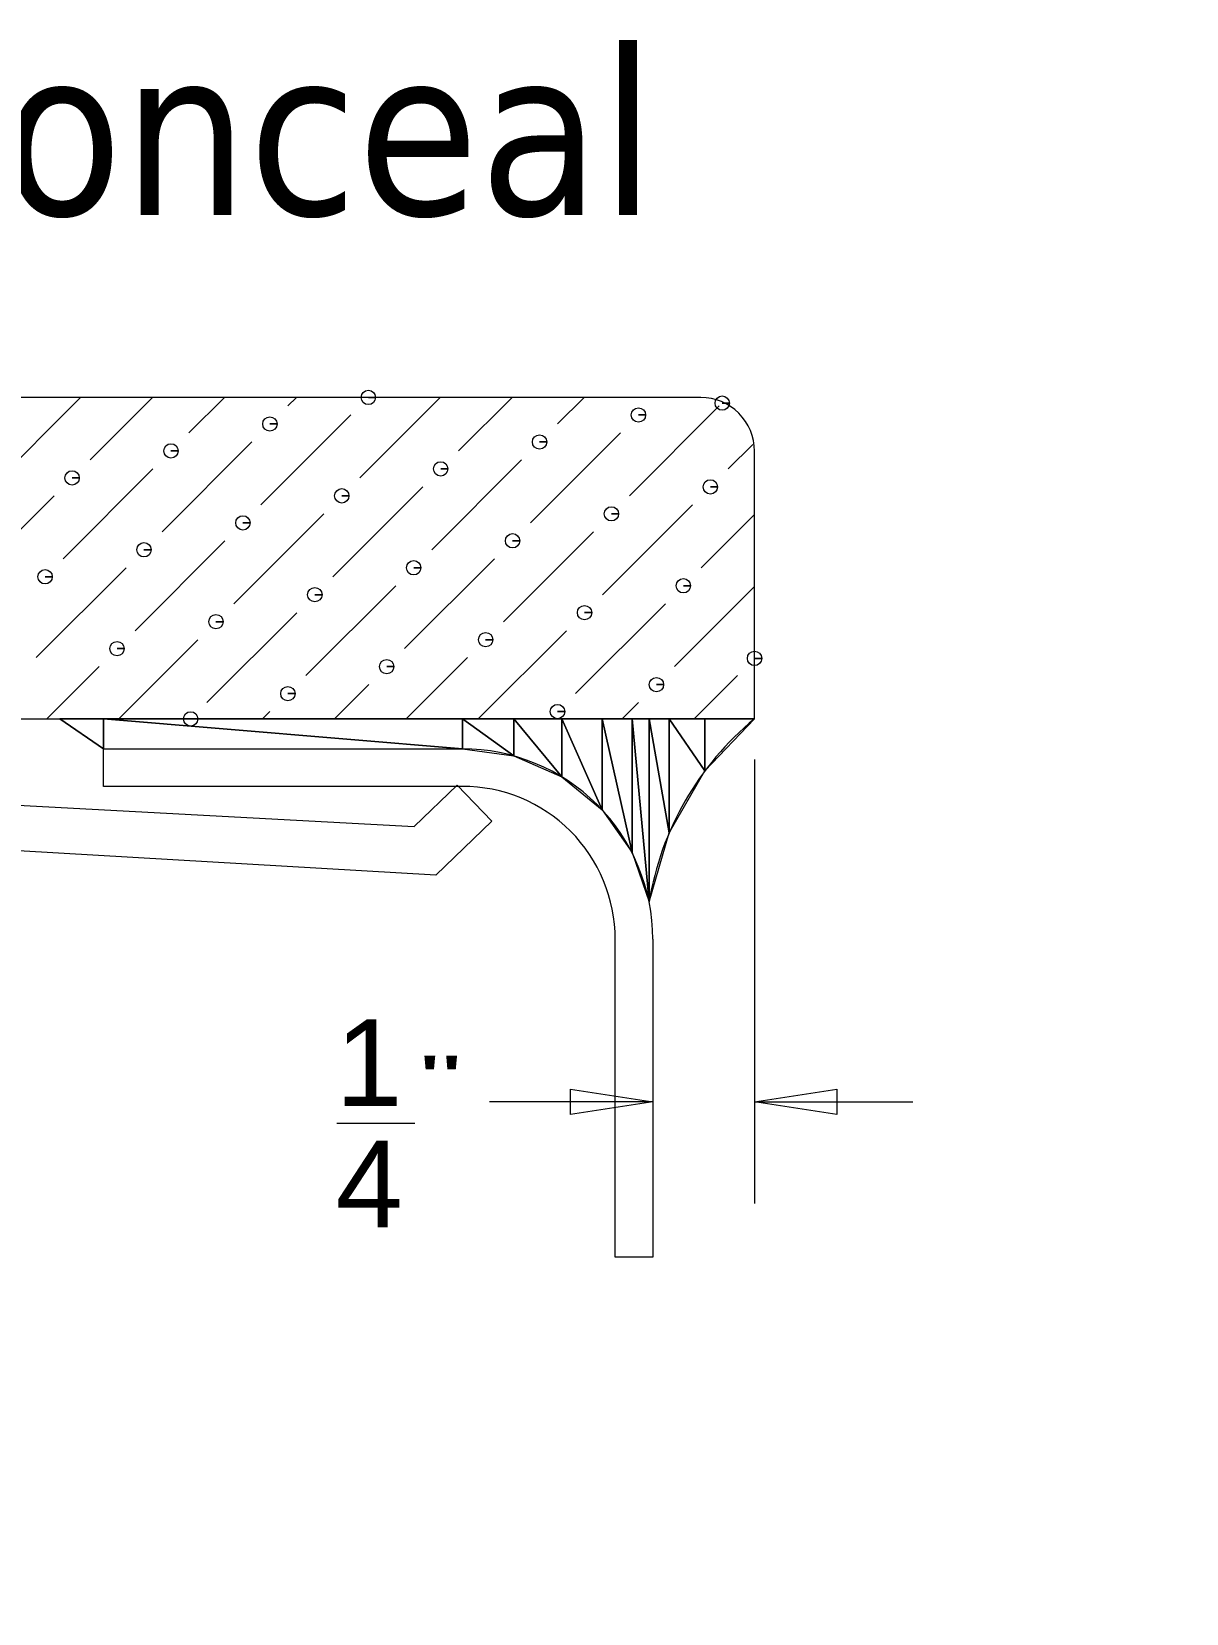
# Model space of a CAD drawing. Header units: millimetres. Extents: x 148 to 1479, y 271 to 1204.
# Drawn here: x 591.56 to 627.5, y 628.25 to 677.5 of the extents above; entities that cross this region are included whole.
import ezdxf

# ---------------------------------------------------------------- set-up
doc = ezdxf.new("R2010")
doc.units = ezdxf.units.MM
doc.linetypes.add('ACAD_ISO02W100', pattern=[15, 12, -3])
doc.layers.add('尺寸標注', color=1, linetype='Continuous', lineweight=30)
doc.layers.add('虚线', color=2, linetype='ACAD_ISO02W100', lineweight=30)
doc.styles.add('0', font='arial.ttf', dxfattribs={"height": 1})
doc.styles.add('DIM', font='txt.shx', dxfattribs={"width": 0.7, "bigfont": 'chineset.shx'})
doc.styles.get("Standard").update_dxf_attribs({"font": 'arial.ttf'})
doc.dimstyles.new('mm+in(开孔纸尺寸)', dxfattribs={"dimscale": 3, "dimtxt": 3.8, "dimasz": 2, "dimexe": 1.25, "dimexo": 0.625, "dimgap": 2, "dimtad": 1, "dimtxsty": 'DIM', "dimcen": 0, "dimclrd": 256, "dimclre": 256, "dimclrt": 3, "dimadec": 0, "dimazin": 0, "dimtfac": 1, "dimtmove": 0, "dimatfit": 1, "dimfxl": 1, "dimlwd": -1, "dimarcsym": 0})

# ---------------------------------------------------------------- blocks, each defined once
blk = doc.blocks.new('*D29')
at = {"layer": 'Defpoints', "color": 0}
for p in [(625.297, 651.213), (538.506, 594.369)]:
    blk.add_point(p, dxfattribs=at)
at = {"layer": '尺寸標注'}
blk.add_line((404.943, 506.891), (533.487, 591.081), dxfattribs=at)
blk.add_solid([(534.034, 590.245), (532.939, 591.918), (538.506, 594.369)], dxfattribs=at)
at = {"layer": '尺寸標注', "color": 3, "insert": (459.774, 557.925), "char_height": 11.4, "attachment_point": 5, "rotation": 33.2229, "style": 'DIM'}
blk.add_mtext('R103,75mm [R4 1/16"]', dxfattribs=at)
blk = doc.blocks.new('*D30')
at = {"layer": 'Defpoints', "color": 0}
for p in [(625.297, 651.213), (556.734, 582.033)]:
    blk.add_point(p, dxfattribs=at)
at = {"layer": '尺寸標注'}
blk.add_line((446.374, 470.682), (552.51, 577.772), dxfattribs=at)
blk.add_solid([(553.221, 577.068), (551.8, 578.476), (556.734, 582.033)], dxfattribs=at)
at = {"layer": '尺寸標注', "color": 3, "insert": (487.956, 530.608), "char_height": 11.4, "attachment_point": 5, "rotation": 45.2563, "style": 'DIM'}
blk.add_mtext('R97,4mm [R3 13/16"]', dxfattribs=at)
blk = doc.blocks.new('*D31')
at = {"layer": 'Defpoints', "color": 0}
for p in [(625.297, 651.213), (575.812, 574.785)]:
    blk.add_point(p, dxfattribs=at)
at = {"layer": '尺寸標注'}
blk.add_line((484.493, 433.747), (572.551, 569.748), dxfattribs=at)
blk.add_solid([(573.39, 569.205), (571.711, 570.292), (575.812, 574.785)], dxfattribs=at)
at = {"layer": '尺寸標注', "color": 3, "insert": (512.555, 500.363), "char_height": 11.4, "attachment_point": 5, "rotation": 57.0778, "style": 'DIM'}
blk.add_mtext('R91,05mm [R3 9/16"]', dxfattribs=at)

msp = doc.modelspace()

# ---------------------------------------------------------------- linework, layer by layer
msp.add_lwpolyline([(1074.334, 647.212, 0.019289), (1074.334, 854.084, 0.390679), (975.063, 953.74, 0.021224), (620.896, 953.74, 0.390679), (521.625, 854.084, 0.019289), (521.625, 647.212, 0.390679), (620.896, 547.556, 0.021224), (975.063, 547.556, 0.390679)], format="xyb", close=True)
at = {"layer": '尺寸標注', "lineweight": 9}
for points, knots in [([(602.039, 666.109), (602.039, 666.109), (602.263, 666.109), (602.263, 666.109), (602.263, 666.109), (602.263, 666.232), (602.163, 666.332), (602.039, 666.332), (602.039, 666.332), (601.917, 666.332), (601.816, 666.232), (601.816, 666.109), (601.816, 666.109), (601.816, 665.986), (601.917, 665.886), (602.039, 665.886), (602.039, 665.886), (602.163, 665.886), (602.263, 665.986), (602.263, 666.109), (602.263, 666.109), (602.263, 666.109), (602.039, 666.109), (602.039, 666.109)], [0, 0, 0, 0, 0.142857, 0.142857, 0.142857, 0.142857, 0.285714, 0.285714, 0.285714, 0.285714, 0.428571, 0.428571, 0.428571, 0.428571, 0.571429, 0.571429, 0.571429, 0.571429, 0.714286, 0.714286, 0.714286, 0.714286, 1, 1, 1, 1]), ([(614.06, 664.437), (614.06, 664.88), (613.883, 665.305), (613.57, 665.617), (613.57, 665.617), (613.256, 665.931), (612.833, 666.108), (612.388, 666.108)], [0, 0, 0, 0, 0.333333, 0.333333, 0.333333, 0.333333, 1, 1, 1, 1]), ([(613.054, 665.931), (613.054, 665.931), (613.278, 665.931), (613.278, 665.931), (613.278, 665.931), (613.278, 666.053), (613.178, 666.154), (613.054, 666.154), (613.054, 666.154), (612.932, 666.154), (612.831, 666.053), (612.831, 665.931), (612.831, 665.931), (612.831, 665.808), (612.932, 665.707), (613.054, 665.707), (613.054, 665.707), (613.178, 665.707), (613.278, 665.808), (613.278, 665.931), (613.278, 665.931), (613.278, 665.931), (613.054, 665.931), (613.054, 665.931)], [0, 0, 0, 0, 0.142857, 0.142857, 0.142857, 0.142857, 0.285714, 0.285714, 0.285714, 0.285714, 0.428571, 0.428571, 0.428571, 0.428571, 0.571429, 0.571429, 0.571429, 0.571429, 0.714286, 0.714286, 0.714286, 0.714286, 1, 1, 1, 1]), ([(598.973, 665.282), (598.973, 665.282), (599.196, 665.282), (599.196, 665.282), (599.196, 665.282), (599.196, 665.405), (599.096, 665.505), (598.973, 665.505), (598.973, 665.505), (598.85, 665.505), (598.75, 665.405), (598.75, 665.282), (598.75, 665.282), (598.75, 665.159), (598.85, 665.059), (598.973, 665.059), (598.973, 665.059), (599.096, 665.059), (599.196, 665.159), (599.196, 665.282), (599.196, 665.282), (599.196, 665.282), (598.973, 665.282), (598.973, 665.282)], [0, 0, 0, 0, 0.142857, 0.142857, 0.142857, 0.142857, 0.285714, 0.285714, 0.285714, 0.285714, 0.428571, 0.428571, 0.428571, 0.428571, 0.571429, 0.571429, 0.571429, 0.571429, 0.714286, 0.714286, 0.714286, 0.714286, 1, 1, 1, 1]), ([(610.447, 665.563), (610.447, 665.563), (610.67, 665.563), (610.67, 665.563), (610.67, 665.563), (610.67, 665.685), (610.57, 665.786), (610.447, 665.786), (610.447, 665.786), (610.324, 665.786), (610.224, 665.685), (610.224, 665.563), (610.224, 665.563), (610.224, 665.439), (610.324, 665.339), (610.447, 665.339), (610.447, 665.339), (610.57, 665.339), (610.67, 665.439), (610.67, 665.563), (610.67, 665.563), (610.67, 665.563), (610.447, 665.563), (610.447, 665.563)], [0, 0, 0, 0, 0.142857, 0.142857, 0.142857, 0.142857, 0.285714, 0.285714, 0.285714, 0.285714, 0.428571, 0.428571, 0.428571, 0.428571, 0.571429, 0.571429, 0.571429, 0.571429, 0.714286, 0.714286, 0.714286, 0.714286, 1, 1, 1, 1]), ([(607.369, 664.721), (607.369, 664.721), (607.592, 664.721), (607.592, 664.721), (607.592, 664.721), (607.592, 664.844), (607.491, 664.945), (607.369, 664.945), (607.369, 664.945), (607.246, 664.945), (607.145, 664.844), (607.145, 664.721), (607.145, 664.721), (607.145, 664.598), (607.246, 664.498), (607.369, 664.498), (607.369, 664.498), (607.491, 664.498), (607.592, 664.598), (607.592, 664.721), (607.592, 664.721), (607.592, 664.721), (607.369, 664.721), (607.369, 664.721)], [0, 0, 0, 0, 0.142857, 0.142857, 0.142857, 0.142857, 0.285714, 0.285714, 0.285714, 0.285714, 0.428571, 0.428571, 0.428571, 0.428571, 0.571429, 0.571429, 0.571429, 0.571429, 0.714286, 0.714286, 0.714286, 0.714286, 1, 1, 1, 1]), ([(595.894, 664.443), (595.894, 664.443), (596.118, 664.443), (596.118, 664.443), (596.118, 664.443), (596.118, 664.566), (596.017, 664.666), (595.894, 664.666), (595.894, 664.666), (595.772, 664.666), (595.671, 664.566), (595.671, 664.443), (595.671, 664.443), (595.671, 664.32), (595.772, 664.219), (595.894, 664.219), (595.894, 664.219), (596.017, 664.219), (596.118, 664.32), (596.118, 664.443), (596.118, 664.443), (596.118, 664.443), (595.894, 664.443), (595.894, 664.443)], [0, 0, 0, 0, 0.142857, 0.142857, 0.142857, 0.142857, 0.285714, 0.285714, 0.285714, 0.285714, 0.428571, 0.428571, 0.428571, 0.428571, 0.571429, 0.571429, 0.571429, 0.571429, 0.714286, 0.714286, 0.714286, 0.714286, 1, 1, 1, 1]), ([(604.292, 663.884), (604.292, 663.884), (604.515, 663.884), (604.515, 663.884), (604.515, 663.884), (604.515, 664.007), (604.415, 664.107), (604.292, 664.107), (604.292, 664.107), (604.168, 664.107), (604.068, 664.007), (604.068, 663.884), (604.068, 663.884), (604.068, 663.761), (604.168, 663.661), (604.292, 663.661), (604.292, 663.661), (604.415, 663.661), (604.515, 663.761), (604.515, 663.884), (604.515, 663.884), (604.515, 663.884), (604.292, 663.884), (604.292, 663.884)], [0, 0, 0, 0, 0.142857, 0.142857, 0.142857, 0.142857, 0.285714, 0.285714, 0.285714, 0.285714, 0.428571, 0.428571, 0.428571, 0.428571, 0.571429, 0.571429, 0.571429, 0.571429, 0.714286, 0.714286, 0.714286, 0.714286, 1, 1, 1, 1]), ([(592.818, 663.603), (592.818, 663.603), (593.041, 663.603), (593.041, 663.603), (593.041, 663.603), (593.041, 663.726), (592.94, 663.827), (592.818, 663.827), (592.818, 663.827), (592.694, 663.827), (592.594, 663.726), (592.594, 663.603), (592.594, 663.603), (592.594, 663.48), (592.694, 663.38), (592.818, 663.38), (592.818, 663.38), (592.94, 663.38), (593.041, 663.48), (593.041, 663.603), (593.041, 663.603), (593.041, 663.603), (592.818, 663.603), (592.818, 663.603)], [0, 0, 0, 0, 0.142857, 0.142857, 0.142857, 0.142857, 0.285714, 0.285714, 0.285714, 0.285714, 0.428571, 0.428571, 0.428571, 0.428571, 0.571429, 0.571429, 0.571429, 0.571429, 0.714286, 0.714286, 0.714286, 0.714286, 1, 1, 1, 1]), ([(612.685, 663.323), (612.685, 663.323), (612.908, 663.323), (612.908, 663.323), (612.908, 663.323), (612.908, 663.446), (612.808, 663.546), (612.685, 663.546), (612.685, 663.546), (612.562, 663.546), (612.462, 663.446), (612.462, 663.323), (612.462, 663.323), (612.462, 663.2), (612.562, 663.1), (612.685, 663.1), (612.685, 663.1), (612.808, 663.1), (612.908, 663.2), (612.908, 663.323), (612.908, 663.323), (612.908, 663.323), (612.685, 663.323), (612.685, 663.323)], [0, 0, 0, 0, 0.142857, 0.142857, 0.142857, 0.142857, 0.285714, 0.285714, 0.285714, 0.285714, 0.428571, 0.428571, 0.428571, 0.428571, 0.571429, 0.571429, 0.571429, 0.571429, 0.714286, 0.714286, 0.714286, 0.714286, 1, 1, 1, 1]), ([(601.213, 663.044), (601.213, 663.044), (601.436, 663.044), (601.436, 663.044), (601.436, 663.044), (601.436, 663.168), (601.336, 663.268), (601.213, 663.268), (601.213, 663.268), (601.09, 663.268), (600.99, 663.168), (600.99, 663.044), (600.99, 663.044), (600.99, 662.922), (601.09, 662.821), (601.213, 662.821), (601.213, 662.821), (601.336, 662.821), (601.436, 662.922), (601.436, 663.044), (601.436, 663.044), (601.436, 663.044), (601.213, 663.044), (601.213, 663.044)], [0, 0, 0, 0, 0.142857, 0.142857, 0.142857, 0.142857, 0.285714, 0.285714, 0.285714, 0.285714, 0.428571, 0.428571, 0.428571, 0.428571, 0.571429, 0.571429, 0.571429, 0.571429, 0.714286, 0.714286, 0.714286, 0.714286, 1, 1, 1, 1]), ([(598.134, 662.203), (598.134, 662.203), (598.357, 662.203), (598.357, 662.203), (598.357, 662.203), (598.357, 662.326), (598.257, 662.426), (598.134, 662.426), (598.134, 662.426), (598.011, 662.426), (597.911, 662.326), (597.911, 662.203), (597.911, 662.203), (597.911, 662.08), (598.011, 661.98), (598.134, 661.98), (598.134, 661.98), (598.257, 661.98), (598.357, 662.08), (598.357, 662.203), (598.357, 662.203), (598.357, 662.203), (598.134, 662.203), (598.134, 662.203)], [0, 0, 0, 0, 0.142857, 0.142857, 0.142857, 0.142857, 0.285714, 0.285714, 0.285714, 0.285714, 0.428571, 0.428571, 0.428571, 0.428571, 0.571429, 0.571429, 0.571429, 0.571429, 0.714286, 0.714286, 0.714286, 0.714286, 1, 1, 1, 1]), ([(609.606, 662.484), (609.606, 662.484), (609.829, 662.484), (609.829, 662.484), (609.829, 662.484), (609.829, 662.607), (609.729, 662.707), (609.606, 662.707), (609.606, 662.707), (609.483, 662.707), (609.383, 662.607), (609.383, 662.484), (609.383, 662.484), (609.383, 662.361), (609.483, 662.261), (609.606, 662.261), (609.606, 662.261), (609.729, 662.261), (609.829, 662.361), (609.829, 662.484), (609.829, 662.484), (609.829, 662.484), (609.606, 662.484), (609.606, 662.484)], [0, 0, 0, 0, 0.142857, 0.142857, 0.142857, 0.142857, 0.285714, 0.285714, 0.285714, 0.285714, 0.428571, 0.428571, 0.428571, 0.428571, 0.571429, 0.571429, 0.571429, 0.571429, 0.714286, 0.714286, 0.714286, 0.714286, 1, 1, 1, 1]), ([(595.055, 661.366), (595.055, 661.366), (595.278, 661.366), (595.278, 661.366), (595.278, 661.366), (595.278, 661.489), (595.178, 661.589), (595.055, 661.589), (595.055, 661.589), (594.932, 661.589), (594.832, 661.489), (594.832, 661.366), (594.832, 661.366), (594.832, 661.243), (594.932, 661.143), (595.055, 661.143), (595.055, 661.143), (595.178, 661.143), (595.278, 661.243), (595.278, 661.366), (595.278, 661.366), (595.278, 661.366), (595.055, 661.366), (595.055, 661.366)], [0, 0, 0, 0, 0.142857, 0.142857, 0.142857, 0.142857, 0.285714, 0.285714, 0.285714, 0.285714, 0.428571, 0.428571, 0.428571, 0.428571, 0.571429, 0.571429, 0.571429, 0.571429, 0.714286, 0.714286, 0.714286, 0.714286, 1, 1, 1, 1]), ([(606.529, 661.644), (606.529, 661.644), (606.752, 661.644), (606.752, 661.644), (606.752, 661.644), (606.752, 661.767), (606.652, 661.868), (606.529, 661.868), (606.529, 661.868), (606.406, 661.868), (606.306, 661.767), (606.306, 661.644), (606.306, 661.644), (606.306, 661.521), (606.406, 661.421), (606.529, 661.421), (606.529, 661.421), (606.652, 661.421), (606.752, 661.521), (606.752, 661.644), (606.752, 661.644), (606.752, 661.644), (606.529, 661.644), (606.529, 661.644)], [0, 0, 0, 0, 0.142857, 0.142857, 0.142857, 0.142857, 0.285714, 0.285714, 0.285714, 0.285714, 0.428571, 0.428571, 0.428571, 0.428571, 0.571429, 0.571429, 0.571429, 0.571429, 0.714286, 0.714286, 0.714286, 0.714286, 1, 1, 1, 1]), ([(603.45, 660.805), (603.45, 660.805), (603.674, 660.805), (603.674, 660.805), (603.674, 660.805), (603.674, 660.928), (603.573, 661.028), (603.45, 661.028), (603.45, 661.028), (603.328, 661.028), (603.227, 660.928), (603.227, 660.805), (603.227, 660.805), (603.227, 660.682), (603.328, 660.582), (603.45, 660.582), (603.45, 660.582), (603.573, 660.582), (603.674, 660.682), (603.674, 660.805), (603.674, 660.805), (603.674, 660.805), (603.45, 660.805), (603.45, 660.805)], [0, 0, 0, 0, 0.142857, 0.142857, 0.142857, 0.142857, 0.285714, 0.285714, 0.285714, 0.285714, 0.428571, 0.428571, 0.428571, 0.428571, 0.571429, 0.571429, 0.571429, 0.571429, 0.714286, 0.714286, 0.714286, 0.714286, 1, 1, 1, 1]), ([(591.976, 660.525), (591.976, 660.525), (592.2, 660.525), (592.2, 660.525), (592.2, 660.525), (592.2, 660.647), (592.099, 660.748), (591.976, 660.748), (591.976, 660.748), (591.853, 660.748), (591.753, 660.647), (591.753, 660.525), (591.753, 660.525), (591.753, 660.401), (591.853, 660.301), (591.976, 660.301), (591.976, 660.301), (592.099, 660.301), (592.2, 660.401), (592.2, 660.525), (592.2, 660.525), (592.2, 660.525), (591.976, 660.525), (591.976, 660.525)], [0, 0, 0, 0, 0.142857, 0.142857, 0.142857, 0.142857, 0.285714, 0.285714, 0.285714, 0.285714, 0.428571, 0.428571, 0.428571, 0.428571, 0.571429, 0.571429, 0.571429, 0.571429, 0.714286, 0.714286, 0.714286, 0.714286, 1, 1, 1, 1]), ([(611.845, 660.244), (611.845, 660.244), (612.069, 660.244), (612.069, 660.244), (612.069, 660.244), (612.069, 660.367), (611.969, 660.467), (611.845, 660.467), (611.845, 660.467), (611.723, 660.467), (611.622, 660.367), (611.622, 660.244), (611.622, 660.244), (611.622, 660.121), (611.723, 660.021), (611.845, 660.021), (611.845, 660.021), (611.969, 660.021), (612.069, 660.121), (612.069, 660.244), (612.069, 660.244), (612.069, 660.244), (611.845, 660.244), (611.845, 660.244)], [0, 0, 0, 0, 0.142857, 0.142857, 0.142857, 0.142857, 0.285714, 0.285714, 0.285714, 0.285714, 0.428571, 0.428571, 0.428571, 0.428571, 0.571429, 0.571429, 0.571429, 0.571429, 0.714286, 0.714286, 0.714286, 0.714286, 1, 1, 1, 1]), ([(600.374, 659.965), (600.374, 659.965), (600.597, 659.965), (600.597, 659.965), (600.597, 659.965), (600.597, 660.089), (600.496, 660.189), (600.374, 660.189), (600.374, 660.189), (600.25, 660.189), (600.15, 660.089), (600.15, 659.965), (600.15, 659.965), (600.15, 659.843), (600.25, 659.743), (600.374, 659.743), (600.374, 659.743), (600.496, 659.743), (600.597, 659.843), (600.597, 659.965), (600.597, 659.965), (600.597, 659.965), (600.374, 659.965), (600.374, 659.965)], [0, 0, 0, 0, 0.142857, 0.142857, 0.142857, 0.142857, 0.285714, 0.285714, 0.285714, 0.285714, 0.428571, 0.428571, 0.428571, 0.428571, 0.571429, 0.571429, 0.571429, 0.571429, 0.714286, 0.714286, 0.714286, 0.714286, 1, 1, 1, 1]), ([(608.769, 659.407), (608.769, 659.407), (608.992, 659.407), (608.992, 659.407), (608.992, 659.407), (608.992, 659.53), (608.892, 659.63), (608.769, 659.63), (608.769, 659.63), (608.646, 659.63), (608.546, 659.53), (608.546, 659.407), (608.546, 659.407), (608.546, 659.284), (608.646, 659.183), (608.769, 659.183), (608.769, 659.183), (608.892, 659.183), (608.992, 659.284), (608.992, 659.407), (608.992, 659.407), (608.992, 659.407), (608.769, 659.407), (608.769, 659.407)], [0, 0, 0, 0, 0.142857, 0.142857, 0.142857, 0.142857, 0.285714, 0.285714, 0.285714, 0.285714, 0.428571, 0.428571, 0.428571, 0.428571, 0.571429, 0.571429, 0.571429, 0.571429, 0.714286, 0.714286, 0.714286, 0.714286, 1, 1, 1, 1]), ([(597.295, 659.126), (597.295, 659.126), (597.518, 659.126), (597.518, 659.126), (597.518, 659.126), (597.518, 659.25), (597.418, 659.35), (597.295, 659.35), (597.295, 659.35), (597.172, 659.35), (597.072, 659.25), (597.072, 659.126), (597.072, 659.126), (597.072, 659.003), (597.172, 658.903), (597.295, 658.903), (597.295, 658.903), (597.418, 658.903), (597.518, 659.003), (597.518, 659.126), (597.518, 659.126), (597.518, 659.126), (597.295, 659.126), (597.295, 659.126)], [0, 0, 0, 0, 0.142857, 0.142857, 0.142857, 0.142857, 0.285714, 0.285714, 0.285714, 0.285714, 0.428571, 0.428571, 0.428571, 0.428571, 0.571429, 0.571429, 0.571429, 0.571429, 0.714286, 0.714286, 0.714286, 0.714286, 1, 1, 1, 1]), ([(594.216, 658.287), (594.216, 658.287), (594.439, 658.287), (594.439, 658.287), (594.439, 658.287), (594.439, 658.41), (594.339, 658.51), (594.216, 658.51), (594.216, 658.51), (594.093, 658.51), (593.993, 658.41), (593.993, 658.287), (593.993, 658.287), (593.993, 658.164), (594.093, 658.064), (594.216, 658.064), (594.216, 658.064), (594.339, 658.064), (594.439, 658.164), (594.439, 658.287), (594.439, 658.287), (594.439, 658.287), (594.216, 658.287), (594.216, 658.287)], [0, 0, 0, 0, 0.142857, 0.142857, 0.142857, 0.142857, 0.285714, 0.285714, 0.285714, 0.285714, 0.428571, 0.428571, 0.428571, 0.428571, 0.571429, 0.571429, 0.571429, 0.571429, 0.714286, 0.714286, 0.714286, 0.714286, 1, 1, 1, 1]), ([(605.69, 658.565), (605.69, 658.565), (605.913, 658.565), (605.913, 658.565), (605.913, 658.565), (605.913, 658.689), (605.813, 658.789), (605.69, 658.789), (605.69, 658.789), (605.567, 658.789), (605.467, 658.689), (605.467, 658.565), (605.467, 658.565), (605.467, 658.443), (605.567, 658.342), (605.69, 658.342), (605.69, 658.342), (605.813, 658.342), (605.913, 658.443), (605.913, 658.565), (605.913, 658.565), (605.913, 658.565), (605.69, 658.565), (605.69, 658.565)], [0, 0, 0, 0, 0.142857, 0.142857, 0.142857, 0.142857, 0.285714, 0.285714, 0.285714, 0.285714, 0.428571, 0.428571, 0.428571, 0.428571, 0.571429, 0.571429, 0.571429, 0.571429, 0.714286, 0.714286, 0.714286, 0.714286, 1, 1, 1, 1]), ([(602.611, 657.726), (602.611, 657.726), (602.834, 657.726), (602.834, 657.726), (602.834, 657.726), (602.834, 657.849), (602.734, 657.95), (602.611, 657.95), (602.611, 657.95), (602.488, 657.95), (602.388, 657.849), (602.388, 657.726), (602.388, 657.726), (602.388, 657.603), (602.488, 657.503), (602.611, 657.503), (602.611, 657.503), (602.734, 657.503), (602.834, 657.603), (602.834, 657.726), (602.834, 657.726), (602.834, 657.726), (602.611, 657.726), (602.611, 657.726)], [0, 0, 0, 0, 0.142857, 0.142857, 0.142857, 0.142857, 0.285714, 0.285714, 0.285714, 0.285714, 0.428571, 0.428571, 0.428571, 0.428571, 0.571429, 0.571429, 0.571429, 0.571429, 0.714286, 0.714286, 0.714286, 0.714286, 1, 1, 1, 1]), ([(614.06, 657.983), (614.06, 657.983), (614.283, 657.983), (614.283, 657.983), (614.283, 657.983), (614.283, 658.106), (614.183, 658.207), (614.06, 658.207), (614.06, 658.207), (613.937, 658.207), (613.837, 658.106), (613.837, 657.983), (613.837, 657.983), (613.837, 657.86), (613.937, 657.76), (614.06, 657.76), (614.06, 657.76), (614.183, 657.76), (614.283, 657.86), (614.283, 657.983), (614.283, 657.983), (614.283, 657.983), (614.06, 657.983), (614.06, 657.983)], [0, 0, 0, 0, 0.142857, 0.142857, 0.142857, 0.142857, 0.285714, 0.285714, 0.285714, 0.285714, 0.428571, 0.428571, 0.428571, 0.428571, 0.571429, 0.571429, 0.571429, 0.571429, 0.714286, 0.714286, 0.714286, 0.714286, 1, 1, 1, 1]), ([(599.534, 656.887), (599.534, 656.887), (599.757, 656.887), (599.757, 656.887), (599.757, 656.887), (599.757, 657.01), (599.657, 657.11), (599.534, 657.11), (599.534, 657.11), (599.411, 657.11), (599.311, 657.01), (599.311, 656.887), (599.311, 656.887), (599.311, 656.764), (599.411, 656.664), (599.534, 656.664), (599.534, 656.664), (599.657, 656.664), (599.757, 656.764), (599.757, 656.887), (599.757, 656.887), (599.757, 656.887), (599.534, 656.887), (599.534, 656.887)], [0, 0, 0, 0, 0.142857, 0.142857, 0.142857, 0.142857, 0.285714, 0.285714, 0.285714, 0.285714, 0.428571, 0.428571, 0.428571, 0.428571, 0.571429, 0.571429, 0.571429, 0.571429, 0.714286, 0.714286, 0.714286, 0.714286, 1, 1, 1, 1]), ([(611.006, 657.167), (611.006, 657.167), (611.23, 657.167), (611.23, 657.167), (611.23, 657.167), (611.23, 657.29), (611.129, 657.39), (611.006, 657.39), (611.006, 657.39), (610.883, 657.39), (610.783, 657.29), (610.783, 657.167), (610.783, 657.167), (610.783, 657.044), (610.883, 656.944), (611.006, 656.944), (611.006, 656.944), (611.129, 656.944), (611.23, 657.044), (611.23, 657.167), (611.23, 657.167), (611.23, 657.167), (611.006, 657.167), (611.006, 657.167)], [0, 0, 0, 0, 0.142857, 0.142857, 0.142857, 0.142857, 0.285714, 0.285714, 0.285714, 0.285714, 0.428571, 0.428571, 0.428571, 0.428571, 0.571429, 0.571429, 0.571429, 0.571429, 0.714286, 0.714286, 0.714286, 0.714286, 1, 1, 1, 1]), ([(607.927, 656.328), (607.927, 656.328), (608.151, 656.328), (608.151, 656.328), (608.151, 656.328), (608.151, 656.451), (608.051, 656.551), (607.927, 656.551), (607.927, 656.551), (607.804, 656.551), (607.704, 656.451), (607.704, 656.328), (607.704, 656.328), (607.704, 656.205), (607.804, 656.105), (607.927, 656.105), (607.927, 656.105), (608.051, 656.105), (608.151, 656.205), (608.151, 656.328), (608.151, 656.328), (608.151, 656.328), (607.927, 656.328), (607.927, 656.328)], [0, 0, 0, 0, 0.142857, 0.142857, 0.142857, 0.142857, 0.285714, 0.285714, 0.285714, 0.285714, 0.428571, 0.428571, 0.428571, 0.428571, 0.571429, 0.571429, 0.571429, 0.571429, 0.714286, 0.714286, 0.714286, 0.714286, 1, 1, 1, 1]), ([(593.796, 655.17), (593.796, 655.17), (592.435, 656.1), (592.435, 656.1), (592.435, 656.1), (592.435, 656.1), (593.796, 656.1), (593.796, 656.1), (593.796, 656.1), (593.796, 656.1), (593.796, 655.17), (593.796, 655.17)], [0, 0, 0, 0, 0.25, 0.25, 0.25, 0.25, 0.5, 0.5, 0.5, 0.5, 1, 1, 1, 1]), ([(593.796, 655.17), (593.796, 655.17), (593.796, 656.1), (593.796, 656.1), (593.796, 656.1), (593.796, 656.1), (604.965, 655.17), (604.965, 655.17), (604.965, 655.17), (604.965, 655.17), (593.796, 655.17), (593.796, 655.17)], [0, 0, 0, 0, 0.25, 0.25, 0.25, 0.25, 0.5, 0.5, 0.5, 0.5, 1, 1, 1, 1]), ([(604.965, 655.17), (604.965, 655.17), (593.796, 656.1), (593.796, 656.1), (593.796, 656.1), (593.796, 656.1), (604.965, 656.1), (604.965, 656.1), (604.965, 656.1), (604.965, 656.1), (604.965, 655.17), (604.965, 655.17)], [0, 0, 0, 0, 0.25, 0.25, 0.25, 0.25, 0.5, 0.5, 0.5, 0.5, 1, 1, 1, 1]), ([(596.507, 656.099), (596.507, 656.099), (596.73, 656.099), (596.73, 656.099), (596.73, 656.099), (596.73, 656.222), (596.63, 656.323), (596.507, 656.323), (596.507, 656.323), (596.384, 656.323), (596.284, 656.222), (596.284, 656.099), (596.284, 656.099), (596.284, 655.976), (596.384, 655.876), (596.507, 655.876), (596.507, 655.876), (596.63, 655.876), (596.73, 655.976), (596.73, 656.099), (596.73, 656.099), (596.73, 656.099), (596.507, 656.099), (596.507, 656.099)], [0, 0, 0, 0, 0.142857, 0.142857, 0.142857, 0.142857, 0.285714, 0.285714, 0.285714, 0.285714, 0.428571, 0.428571, 0.428571, 0.428571, 0.571429, 0.571429, 0.571429, 0.571429, 0.714286, 0.714286, 0.714286, 0.714286, 1, 1, 1, 1]), ([(604.965, 655.17), (604.965, 655.17), (604.965, 656.1), (604.965, 656.1), (604.965, 656.1), (604.965, 656.1), (606.573, 654.947), (606.573, 654.947), (606.573, 654.947), (606.573, 654.947), (604.965, 655.17), (604.965, 655.17)], [0, 0, 0, 0, 0.25, 0.25, 0.25, 0.25, 0.5, 0.5, 0.5, 0.5, 1, 1, 1, 1]), ([(606.573, 654.947), (606.573, 654.947), (604.965, 656.1), (604.965, 656.1), (604.965, 656.1), (604.965, 656.1), (606.573, 656.1), (606.573, 656.1), (606.573, 656.1), (606.573, 656.1), (606.573, 654.947), (606.573, 654.947)], [0, 0, 0, 0, 0.25, 0.25, 0.25, 0.25, 0.5, 0.5, 0.5, 0.5, 1, 1, 1, 1]), ([(606.573, 654.947), (606.573, 654.947), (606.573, 656.1), (606.573, 656.1), (606.573, 656.1), (606.573, 656.1), (608.061, 654.297), (608.061, 654.297), (608.061, 654.297), (608.061, 654.297), (606.573, 654.947), (606.573, 654.947)], [0, 0, 0, 0, 0.25, 0.25, 0.25, 0.25, 0.5, 0.5, 0.5, 0.5, 1, 1, 1, 1]), ([(608.061, 654.297), (608.061, 654.297), (606.573, 656.1), (606.573, 656.1), (606.573, 656.1), (606.573, 656.1), (608.061, 656.1), (608.061, 656.1), (608.061, 656.1), (608.061, 656.1), (608.061, 654.297), (608.061, 654.297)], [0, 0, 0, 0, 0.25, 0.25, 0.25, 0.25, 0.5, 0.5, 0.5, 0.5, 1, 1, 1, 1]), ([(608.061, 654.297), (608.061, 654.297), (608.061, 656.1), (608.061, 656.1), (608.061, 656.1), (608.061, 656.1), (609.316, 653.268), (609.316, 653.268), (609.316, 653.268), (609.316, 653.268), (608.061, 654.297), (608.061, 654.297)], [0, 0, 0, 0, 0.25, 0.25, 0.25, 0.25, 0.5, 0.5, 0.5, 0.5, 1, 1, 1, 1]), ([(609.316, 653.268), (609.316, 653.268), (608.061, 656.1), (608.061, 656.1), (608.061, 656.1), (608.061, 656.1), (609.316, 656.1), (609.316, 656.1), (609.316, 656.1), (609.316, 656.1), (609.316, 653.268), (609.316, 653.268)], [0, 0, 0, 0, 0.25, 0.25, 0.25, 0.25, 0.5, 0.5, 0.5, 0.5, 1, 1, 1, 1]), ([(609.316, 653.268), (609.316, 653.268), (609.316, 656.1), (609.316, 656.1), (609.316, 656.1), (609.316, 656.1), (610.247, 651.936), (610.247, 651.936), (610.247, 651.936), (610.247, 651.936), (609.316, 653.268), (609.316, 653.268)], [0, 0, 0, 0, 0.25, 0.25, 0.25, 0.25, 0.5, 0.5, 0.5, 0.5, 1, 1, 1, 1]), ([(610.247, 651.936), (610.247, 651.936), (609.316, 656.1), (609.316, 656.1), (609.316, 656.1), (609.316, 656.1), (610.247, 656.1), (610.247, 656.1), (610.247, 656.1), (610.247, 656.1), (610.247, 651.936), (610.247, 651.936)], [0, 0, 0, 0, 0.25, 0.25, 0.25, 0.25, 0.5, 0.5, 0.5, 0.5, 1, 1, 1, 1]), ([(610.247, 651.936), (610.247, 651.936), (610.247, 656.1), (610.247, 656.1), (610.247, 656.1), (610.247, 656.1), (610.779, 650.402), (610.779, 650.402), (610.779, 650.402), (610.779, 650.402), (610.247, 651.936), (610.247, 651.936)], [0, 0, 0, 0, 0.25, 0.25, 0.25, 0.25, 0.5, 0.5, 0.5, 0.5, 1, 1, 1, 1]), ([(610.779, 650.402), (610.779, 650.402), (610.247, 656.1), (610.247, 656.1), (610.247, 656.1), (610.247, 656.1), (610.779, 656.1), (610.779, 656.1), (610.779, 656.1), (610.779, 656.1), (610.779, 650.402), (610.779, 650.402)], [0, 0, 0, 0, 0.25, 0.25, 0.25, 0.25, 0.5, 0.5, 0.5, 0.5, 1, 1, 1, 1]), ([(610.779, 650.402), (610.779, 650.402), (610.779, 656.1), (610.779, 656.1), (610.779, 656.1), (610.779, 656.1), (611.402, 652.549), (611.402, 652.549), (611.402, 652.549), (611.402, 652.549), (610.779, 650.402), (610.779, 650.402)], [0, 0, 0, 0, 0.25, 0.25, 0.25, 0.25, 0.5, 0.5, 0.5, 0.5, 1, 1, 1, 1]), ([(611.402, 652.549), (611.402, 652.549), (610.779, 656.1), (610.779, 656.1), (610.779, 656.1), (610.779, 656.1), (611.402, 656.1), (611.402, 656.1), (611.402, 656.1), (611.402, 656.1), (611.402, 652.549), (611.402, 652.549)], [0, 0, 0, 0, 0.25, 0.25, 0.25, 0.25, 0.5, 0.5, 0.5, 0.5, 1, 1, 1, 1]), ([(611.402, 652.549), (611.402, 652.549), (611.402, 656.1), (611.402, 656.1), (611.402, 656.1), (611.402, 656.1), (612.518, 654.484), (612.518, 654.484), (612.518, 654.484), (612.518, 654.484), (611.402, 652.549), (611.402, 652.549)], [0, 0, 0, 0, 0.25, 0.25, 0.25, 0.25, 0.5, 0.5, 0.5, 0.5, 1, 1, 1, 1]), ([(612.518, 654.484), (612.518, 654.484), (611.402, 656.1), (611.402, 656.1), (611.402, 656.1), (611.402, 656.1), (612.518, 656.1), (612.518, 656.1), (612.518, 656.1), (612.518, 656.1), (612.518, 654.484), (612.518, 654.484)], [0, 0, 0, 0, 0.25, 0.25, 0.25, 0.25, 0.5, 0.5, 0.5, 0.5, 1, 1, 1, 1]), ([(612.518, 654.484), (612.518, 654.484), (612.518, 656.1), (612.518, 656.1), (612.518, 656.1), (612.518, 656.1), (614.061, 656.1), (614.061, 656.1), (614.061, 656.1), (614.061, 656.1), (612.518, 654.484), (612.518, 654.484)], [0, 0, 0, 0, 0.25, 0.25, 0.25, 0.25, 0.5, 0.5, 0.5, 0.5, 1, 1, 1, 1]), ([(610.893, 649.238), (610.893, 650.811), (610.268, 652.318), (609.158, 653.431), (609.158, 653.431), (608.045, 654.541), (606.536, 655.167), (604.965, 655.167)], [0, 0, 0, 0, 0.333333, 0.333333, 0.333333, 0.333333, 1, 1, 1, 1]), ([(609.725, 649.238), (609.725, 650.5), (609.223, 651.711), (608.331, 652.606), (608.331, 652.606), (607.438, 653.499), (606.227, 653.999), (604.962, 653.999)], [0, 0, 0, 0, 0.333333, 0.333333, 0.333333, 0.333333, 1, 1, 1, 1]), ([(610.893, 644.18), (610.893, 644.18), (608.332, 644.575), (608.332, 644.575), (608.332, 644.575), (608.332, 644.575), (608.332, 643.785), (608.332, 643.785), (608.332, 643.785), (608.332, 643.785), (610.893, 644.18), (610.893, 644.18)], [0, 0, 0, 0, 0.25, 0.25, 0.25, 0.25, 0.5, 0.5, 0.5, 0.5, 1, 1, 1, 1]), ([(614.06, 644.18), (614.06, 644.18), (616.62, 643.785), (616.62, 643.785), (616.62, 643.785), (616.62, 643.785), (616.62, 644.575), (616.62, 644.575), (616.62, 644.575), (616.62, 644.575), (614.06, 644.18), (614.06, 644.18)], [0, 0, 0, 0, 0.25, 0.25, 0.25, 0.25, 0.5, 0.5, 0.5, 0.5, 1, 1, 1, 1])]:
    msp.add_open_spline(points, degree=3, knots=knots, dxfattribs=at)
for points in [[(612.388, 666.107), (612.388, 666.107), (567.302, 666.107), (567.302, 666.107)], [(590.299, 663.322), (590.299, 663.322), (593.083, 666.109), (593.083, 666.109)], [(593.376, 664.162), (593.376, 664.162), (595.322, 666.109), (595.322, 666.109)], [(596.455, 665.001), (596.455, 665.001), (597.56, 666.109), (597.56, 666.109)], [(599.534, 665.843), (599.534, 665.843), (599.8, 666.109), (599.8, 666.109)], [(601.771, 663.603), (601.771, 663.603), (604.276, 666.109), (604.276, 666.109)], [(604.85, 664.442), (604.85, 664.442), (606.516, 666.109), (606.516, 666.109)], [(607.927, 665.282), (607.927, 665.282), (608.754, 666.109), (608.754, 666.109)], [(610.167, 663.044), (610.167, 663.044), (612.965, 665.843), (612.965, 665.843)], [(598.693, 662.764), (598.693, 662.764), (601.491, 665.562), (601.491, 665.562)], [(607.088, 662.203), (607.088, 662.203), (609.886, 665.001), (609.886, 665.001)], [(595.616, 661.924), (595.616, 661.924), (598.414, 664.721), (598.414, 664.721)], [(613.245, 663.883), (613.245, 663.883), (614.004, 664.642), (614.004, 664.642)], [(614.06, 656.097), (614.06, 656.097), (614.06, 664.435), (614.06, 664.435)], [(592.537, 661.085), (592.537, 661.085), (595.335, 663.883), (595.335, 663.883)], [(604.011, 661.365), (604.011, 661.365), (606.809, 664.162), (606.809, 664.162)], [(589.458, 660.244), (589.458, 660.244), (592.256, 663.044), (592.256, 663.044)], [(600.932, 660.524), (600.932, 660.524), (603.73, 663.322), (603.73, 663.322)], [(597.853, 659.685), (597.853, 659.685), (600.651, 662.483), (600.651, 662.483)], [(609.327, 659.965), (609.327, 659.965), (612.125, 662.764), (612.125, 662.764)], [(612.404, 660.805), (612.404, 660.805), (614.06, 662.46), (614.06, 662.46)], [(606.248, 659.126), (606.248, 659.126), (609.046, 661.924), (609.046, 661.924)], [(594.776, 658.845), (594.776, 658.845), (597.575, 661.644), (597.575, 661.644)], [(603.169, 658.287), (603.169, 658.287), (605.968, 661.085), (605.968, 661.085)], [(591.698, 658.006), (591.698, 658.006), (594.496, 660.805), (594.496, 660.805)], [(600.093, 657.447), (600.093, 657.447), (602.891, 660.244), (602.891, 660.244)], [(611.567, 657.726), (611.567, 657.726), (614.06, 660.22), (614.06, 660.22)], [(608.488, 656.887), (608.488, 656.887), (611.286, 659.685), (611.286, 659.685)], [(597.014, 656.608), (597.014, 656.608), (599.812, 659.406), (599.812, 659.406)], [(594.267, 656.099), (594.267, 656.099), (596.733, 658.565), (596.733, 658.565)], [(605.461, 656.099), (605.461, 656.099), (608.207, 658.845), (608.207, 658.845)], [(603.221, 656.099), (603.221, 656.099), (605.128, 658.006), (605.128, 658.006)], [(592.029, 656.099), (592.029, 656.099), (593.656, 657.726), (593.656, 657.726)], [(612.177, 656.099), (612.177, 656.099), (613.526, 657.447), (613.526, 657.447)], [(600.984, 656.099), (600.984, 656.099), (602.052, 657.167), (602.052, 657.167)], [(609.938, 656.099), (609.938, 656.099), (610.447, 656.608), (610.447, 656.608)], [(568.054, 656.099), (568.054, 656.099), (614.06, 656.099), (614.06, 656.099)], [(593.796, 655.168), (593.796, 655.168), (592.435, 656.099), (592.435, 656.099)], [(598.744, 656.099), (598.744, 656.099), (598.973, 656.327), (598.973, 656.327)], [(614.06, 656.099), (612.311, 654.659), (611.145, 652.634), (610.779, 650.4)], [(593.794, 655.168), (593.794, 655.168), (604.962, 655.168), (604.962, 655.168)], [(593.794, 653.999), (593.794, 653.999), (593.794, 655.167), (593.794, 655.167)], [(614.06, 654.831), (614.06, 654.831), (614.06, 641.013), (614.06, 641.013)], [(572.033, 654.436), (572.033, 654.436), (603.469, 652.752), (603.469, 652.752)], [(604.965, 653.999), (604.965, 653.999), (593.796, 653.999), (593.796, 653.999)], [(603.469, 652.752), (603.469, 652.752), (604.803, 654.036), (604.803, 654.036)], [(604.803, 654.036), (604.803, 654.036), (605.884, 652.913), (605.884, 652.913)], [(604.137, 651.234), (604.137, 651.234), (571.201, 653.152), (571.201, 653.152)], [(605.882, 652.913), (605.882, 652.913), (604.137, 651.234), (604.137, 651.234)], [(609.725, 639.337), (609.725, 639.337), (609.725, 649.238), (609.725, 649.238)], [(610.893, 649.238), (610.893, 649.238), (610.893, 639.337), (610.893, 639.337)], [(610.893, 644.18), (610.893, 644.18), (605.812, 644.18), (605.812, 644.18)], [(614.06, 644.18), (614.06, 644.18), (618.985, 644.18), (618.985, 644.18)], [(601.053, 643.512), (601.053, 643.512), (603.49, 643.512), (603.49, 643.512)], [(610.893, 639.337), (610.893, 639.337), (609.725, 639.337), (609.725, 639.337)]]:
    msp.add_open_spline(points, degree=3, dxfattribs=at)
at = {"layer": '虚线'}
msp.add_lwpolyline([(1067.989, 647.457, 0.019289), (1067.989, 853.839, 0.390679), (974.794, 947.395, 0.021224), (621.165, 947.395, 0.390679), (527.97, 853.839, 0.019289), (527.97, 647.457, 0.390679), (621.165, 553.901, 0.021224), (974.794, 553.901, 0.390679)], format="xyb", close=True, dxfattribs=at)
at = {"layer": '虚线', "color": 3, "linetype": 'ByBlock'}
msp.add_lwpolyline([(1061.644, 647.702, 0.019289), (1061.644, 853.594, 0.390679), (974.525, 941.051, 0.021224), (621.434, 941.051, 0.390679), (534.315, 853.594, 0.019289), (534.315, 647.702, 0.390679), (621.434, 560.245, 0.021224), (974.525, 560.245, 0.390679)], format="xyb", close=True, dxfattribs=at)

# ---------------------------------------------------------------- texts
at = {"layer": '尺寸標注', "lineweight": 9, "style": '0'}
for s, p in [('1', (601.011, 644.043)), ('4', (601.018, 640.266))]:
    msp.add_text(s, height=2.7, dxfattribs=at).set_placement(p)
at = {"layer": '尺寸標注', "lineweight": 9, "style": '0', "width": 1.979076}
msp.add_text('"', height=1.364, dxfattribs=at).set_placement((603.623, 644.252))
at = {"layer": '尺寸標注', "insert": (571.601, 677.017), "char_height": 5.22598, "width": 53.62187, "attachment_point": 1}
msp.add_mtext('{\\fTahoma|b0|i0|c163|p34;1/4" Conceal}', dxfattribs=at)

# ---------------------------------------------------------------- dimensions: what is measured, and where the dimension line sits
at = {"layer": '尺寸標注'}
dim = msp.add_radius_dim(center=(625.297, 651.213), mpoint=(538.506, 594.369), dimstyle='mm+in(开孔纸尺寸)', override={"dimpost": 'mm', "dimtofl": 0}, dxfattribs=at)
dim.commit()
dim.dimension.update_dxf_attribs({"geometry": '*D29', "text_midpoint": (459.774, 557.925)})
for mpoint, picture, middle in [((556.734, 582.033), '*D30', (496.941, 521.703)), ((575.812, 574.785), '*D31', (523.174, 493.488))]:
    dim = msp.add_radius_dim(center=(625.297, 651.213), mpoint=mpoint, dimstyle='mm+in(开孔纸尺寸)', override={"dimpost": 'mm', "dimtofl": 0}, dxfattribs=at)
    dim.commit()
    dim.dimension.update_dxf_attribs({"geometry": picture, "text_midpoint": middle, "dimtype": 164})

doc.saveas('drawing.dxf')
